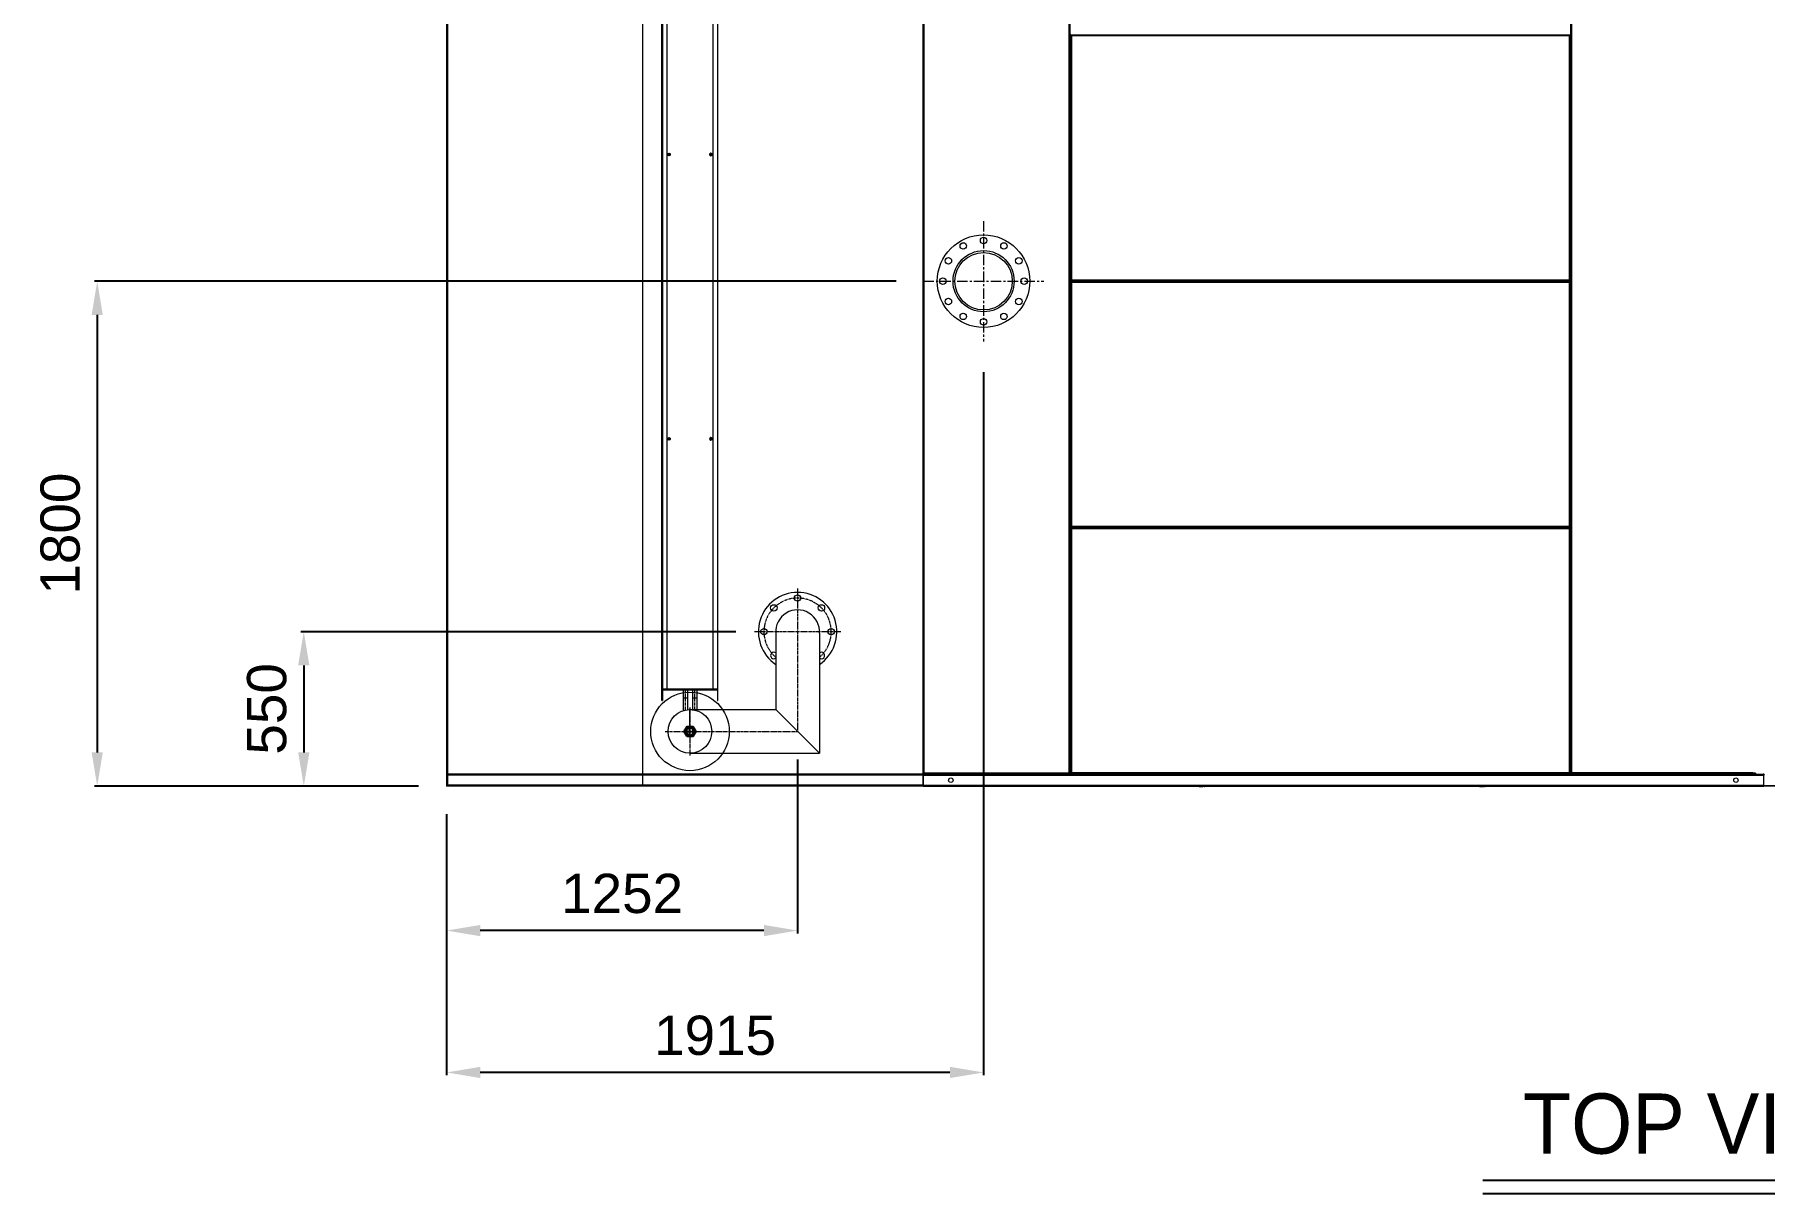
# Model space of a CAD drawing. Header units: millimetres. Extents: x -664082 to 30827, y -141530 to 21962.
# Drawn here: x 8344 to 14513, y 14406 to 18537 of the extents above; entities that cross this region are included whole.
import ezdxf
from ezdxf.enums import TextEntityAlignment as Align

# ---------------------------------------------------------------- set-up
doc = ezdxf.new("R2010")
doc.units = ezdxf.units.MM
doc.linetypes.add('CENTER', pattern=[2, 1.25, -0.25, 0.25, -0.25])
doc.linetypes.add('HIDDEN', pattern=[0.375, 0.25, -0.125])
for name, color, linetype in [('center', 1, 'CENTER'), ('냉각탑_box', 1, 'Continuous'), ('냉각탑_text', 3, 'Continuous')]:
    doc.layers.add(name, color=color, linetype=linetype)
doc.styles.get("Standard").update_dxf_attribs({"font": 'arial.ttf'})
doc.styles.add('돋움', font='Dotum.ttf')
doc.dimstyles.new('1.40', dxfattribs={"dimscale": 20, "dimtxt": 1.5, "dimasz": 1, "dimexe": 0.5, "dimexo": 0.5, "dimgap": 0.5, "dimtad": 1, "dimdec": 0, "dimzin": 0, "dimdsep": 46, "dimtxsty": 'Standard', "dimcen": 0, "dimclrd": 2, "dimclre": 2, "dimclrt": 3, "dimadec": 0, "dimazin": 0, "dimtfac": 1, "dimtdec": 0, "dimtmove": 0, "dimatfit": 0, "dimfxl": 1, "dimtolj": 1, "dimtzin": 0, "dimlwd": -1, "dimlwe": -1, "dimarcsym": 0})

# ---------------------------------------------------------------- blocks, each defined once
blk = doc.blocks.new('*D381')
at = {"color": 2, "transparency": 16777216}
for p, q in [((11415.9, 17658.3), (8556.9, 17658.3)), ((8566.9, 17538.3), (8566.9, 15978.3)), ((9712.8, 15858.3), (8556.9, 15858.3))]:
    blk.add_line(p, q, dxfattribs=at)
for points in [[(8546.9, 17538.3), (8586.9, 17538.3), (8566.9, 17658.3)], [(8546.9, 15978.3), (8586.9, 15978.3), (8566.9, 15858.3)]]:
    blk.add_solid(points, dxfattribs=at)
at = {"layer": 'Defpoints', "color": 0, "transparency": 16777216}
for p in [(11515.9, 17658.3), (8566.9, 15858.3), (9812.8, 15858.3)]:
    blk.add_point(p, dxfattribs=at)
at = {"color": 3, "lineweight": 5, "transparency": 16777216, "insert": (8435.4, 16758.3), "char_height": 140, "attachment_point": 5, "rotation": 90}
blk.add_mtext('\\A1;1800', dxfattribs=at)
blk = doc.blocks.new('*D382')
at = {"color": 2, "transparency": 16777216}
for p, q in [((11728, 17334.2), (11728, 14827.5)), ((9812.8, 15758.3), (9812.8, 14827.5)), ((11608, 14837.5), (9932.8, 14837.5))]:
    blk.add_line(p, q, dxfattribs=at)
for points in [[(9932.8, 14857.5), (9932.8, 14817.5), (9812.8, 14837.5)], [(11608, 14857.5), (11608, 14817.5), (11728, 14837.5)]]:
    blk.add_solid(points, dxfattribs=at)
at = {"layer": 'Defpoints', "color": 0, "transparency": 16777216}
for p in [(11728, 17434.2), (9812.8, 15858.3), (9812.8, 14837.5)]:
    blk.add_point(p, dxfattribs=at)
at = {"color": 3, "lineweight": 5, "transparency": 16777216, "insert": (10770.4, 14969), "char_height": 140, "attachment_point": 5}
blk.add_mtext('\\A1;1915', dxfattribs=at)
blk = doc.blocks.new('*D383')
at = {"color": 2, "transparency": 16777216}
for p, q in [((11064.8, 15953.3), (11064.8, 15333.3)), ((9812.8, 15758.3), (9812.8, 15333.3)), ((10944.8, 15343.3), (9932.8, 15343.3))]:
    blk.add_line(p, q, dxfattribs=at)
for points in [[(9932.8, 15363.3), (9932.8, 15323.3), (9812.8, 15343.3)], [(10944.8, 15363.3), (10944.8, 15323.3), (11064.8, 15343.3)]]:
    blk.add_solid(points, dxfattribs=at)
at = {"layer": 'Defpoints', "color": 0, "transparency": 16777216}
for p in [(11064.8, 16053.3), (9812.8, 15858.3), (9812.8, 15343.3)]:
    blk.add_point(p, dxfattribs=at)
at = {"color": 3, "lineweight": 5, "transparency": 16777216, "insert": (10438.8, 15474.8), "char_height": 140, "attachment_point": 5}
blk.add_mtext('\\A1;1252', dxfattribs=at)
blk = doc.blocks.new('*D384')
at = {"color": 2, "transparency": 16777216}
for p, q in [((10844.7, 16408.8), (9293.6, 16408.8)), ((9303.6, 16288.8), (9303.6, 15978.3)), ((9712.8, 15858.3), (9293.6, 15858.3))]:
    blk.add_line(p, q, dxfattribs=at)
for points in [[(9283.6, 16288.8), (9323.6, 16288.8), (9303.6, 16408.8)], [(9283.6, 15978.3), (9323.6, 15978.3), (9303.6, 15858.3)]]:
    blk.add_solid(points, dxfattribs=at)
at = {"layer": 'Defpoints', "color": 0, "transparency": 16777216}
for p in [(10944.7, 16408.8), (9303.6, 15858.3), (9812.8, 15858.3)]:
    blk.add_point(p, dxfattribs=at)
at = {"color": 3, "lineweight": 5, "transparency": 16777216, "insert": (9172.1, 16133.6), "char_height": 140, "attachment_point": 5, "rotation": 90}
blk.add_mtext('\\A1;550', dxfattribs=at)
blk = doc.blocks.new('A$C019E714B')
at = {"color": 1, "linetype": 'CENTER', "ltscale": 0.5}
for p, q in [((0, 20.8), (36, 20.8)), ((18, 0), (18, 41.6))]:
    blk.add_line(p, q, dxfattribs=at)
at = {"ltscale": 0.5}
blk.add_lwpolyline([(0, 10.4), (18, 0), (36, 10.4), (36, 31.2), (18, 41.6), (0, 31.2)], close=True, dxfattribs=at)
for radius in [18, 13]:
    blk.add_circle((18, 20.8), radius, dxfattribs=at)
blk = doc.blocks.new('43632')
at = {"color": 7, "lineweight": 13}
for centre, radius in [((149363.5, -87474.9), 165), ((149291, -87349.3), 11.5), ((149363.5, -87329.9), 11.5), ((149436, -87349.3), 11.5), ((149237.9, -87402.4), 11.5), ((149363.5, -87474.9), 109), ((149489.1, -87402.4), 11.5), ((149218.5, -87474.9), 11.5), ((149508.5, -87474.9), 11.5), ((149237.9, -87547.4), 11.5), ((149489.1, -87547.4), 11.5), ((149291, -87600.4), 11.5), ((149436, -87600.4), 11.5), ((149363.5, -87619.9), 11.5)]:
    blk.add_circle(centre, radius, dxfattribs=at)
blk = doc.blocks.new('4')
at = {"lineweight": 20}
for p, q in [((9812.8, 19458.3), (9812.8, 15858.3)), ((9815.8, 19458.3), (9815.8, 15858.3)), ((10512.8, 15858.3), (10512.8, 19458.3)), ((11512.8, 15858.3), (11512.8, 19458.3)), ((11142.5, 16403.1), (11142.5, 15975.6)), ((11142.5, 15975.6), (10987, 16131.1)), ((11512.8, 15858.3), (9812.8, 15858.3)), ((11512.8, 15900.3), (9815.8, 15900.3)), ((11512.8, 15897.3), (9815.8, 15897.3)), ((11512.8, 15861.3), (9815.8, 15861.3)), ((16911.6, 15858.3), (11512.8, 15858.3))]:
    blk.add_line(p, q, dxfattribs=at)
at = {"color": 7, "lineweight": 20}
for p, q in [((11515.9, 15905.7), (11515.9, 19410.9)), ((12033.1, 15905.7), (12033.1, 19410.9)), ((12036.5, 15904), (12036.5, 19412.6)), ((13822.5, 15904), (13822.5, 19412.6)), ((13825.9, 15905.7), (13825.9, 19410.9)), ((13817.1, 18535.8), (12041.9, 18535.8)), ((13817.1, 18532.4), (12041.9, 18532.4)), ((13817.1, 17662.2), (12041.9, 17662.2)), ((13817.1, 17658.8), (12041.9, 17658.8)), ((13817.1, 17657.3), (12041.9, 17657.3)), ((13817.1, 17653.9), (12041.9, 17653.9)), ((13817.1, 16783.7), (12041.9, 16783.7)), ((13817.1, 16780.3), (12041.9, 16780.3)), ((13817.1, 16778.8), (12041.9, 16778.8)), ((13817.1, 16775.4), (12041.9, 16775.4)), ((11512.8, 15896.9), (14509.4, 15896.9)), ((11512.8, 15861.7), (14509.4, 15861.7)), ((11512.8, 15858.3), (14509.4, 15858.3)), ((11514.5, 15900.3), (14507.7, 15900.3)), ((13817.1, 15905.2), (12041.9, 15905.2)), ((13817.1, 15901.8), (12041.9, 15901.8))]:
    blk.add_line(p, q, dxfattribs=at)
at = {"lineweight": 20, "ltscale": 7.5}
for p, q in [((10580.8, 16163.3), (10580.8, 19163.3)), ((10780.8, 16163.3), (10780.8, 19163.3)), ((10598.8, 19121.3), (10598.8, 16201.3)), ((10762.8, 19121.3), (10762.8, 16201.3)), ((10987, 16403.1), (10987, 16131.1)), ((10580.8, 16205.3), (10780.8, 16205.3)), ((10580.8, 16203.3), (10780.8, 16203.3)), ((10580.8, 16163.3), (10582.8, 16163.3)), ((10582.8, 16201.3), (10778.8, 16201.3)), ((10582.8, 16201.3), (10582.8, 16163.3)), ((10656.3, 16201.3), (10656.3, 16127.2)), ((10656.3, 16173.3), (10672.3, 16173.3)), ((10672.3, 16201.3), (10672.3, 16130.7)), ((10689.3, 16201.3), (10689.3, 16130.7)), ((10689.3, 16173.3), (10705.3, 16173.3)), ((10705.3, 16201.3), (10705.3, 16127.2)), ((10778.8, 16201.3), (10778.8, 16163.3)), ((10778.8, 16163.3), (10780.8, 16163.3)), ((10680.8, 16053.3), (10680.8, 16133.3)), ((10680.8, 16131.1), (10987, 16131.1)), ((10684.8, 16051.3), (10680.8, 16051.1)), ((10688, 16051.3), (10684.8, 16051.3)), ((10680.8, 15975.6), (11142.5, 15975.6))]:
    blk.add_line(p, q, dxfattribs=at)
at = {"color": 6, "linetype": 'HIDDEN', "lineweight": 20, "ltscale": 7.5}
for p, q in [((10582.8, 19121.3), (10582.8, 16201.3)), ((10778.8, 19121.3), (10778.8, 16201.3))]:
    blk.add_line(p, q, dxfattribs=at)
at = {"color": 7, "lineweight": 20, "ltscale": 0.003042}
for p, q in [((12038.5, 18532.9), (12038.5, 18540.2)), ((12038.5, 17654.4), (12038.5, 17661.7)), ((12038.5, 17654.4), (12038.5, 17661.7)), ((12038.5, 16775.9), (12038.5, 16783.2))]:
    blk.add_line(p, q, dxfattribs=at)
at = {"color": 7, "lineweight": 20, "ltscale": 0.000833333}
for p, q in [((12040.5, 18532.9), (12038.5, 18532.9)), ((12038.8, 18533.8), (12038.8, 18535.8)), ((13817.1, 18533.8), (13817.1, 18535.8)), ((13818.5, 18532.9), (13820.5, 18532.9)), ((13820.2, 18533.8), (13820.2, 18535.8)), ((12038.5, 17864.3), (12036.5, 17864.3)), ((12040.5, 17661.7), (12038.5, 17661.7)), ((12040.5, 17654.4), (12038.5, 17654.4)), ((12038.8, 17660.8), (12038.8, 17658.8)), ((12038.8, 17655.3), (12038.8, 17657.3)), ((13817.1, 17660.8), (13817.1, 17658.8)), ((13817.1, 17655.3), (13817.1, 17657.3)), ((13818.5, 17661.7), (13820.5, 17661.7)), ((13818.5, 17654.4), (13820.5, 17654.4)), ((13820.2, 17660.8), (13820.2, 17658.8)), ((13820.2, 17655.3), (13820.2, 17657.3)), ((12038.5, 17452.3), (12036.5, 17452.3)), ((12040.5, 16783.2), (12038.5, 16783.2)), ((12038.8, 16782.3), (12038.8, 16780.3)), ((13817.1, 16782.3), (13817.1, 16780.3)), ((13818.5, 16783.2), (13820.5, 16783.2)), ((13820.2, 16782.3), (13820.2, 16780.3)), ((12040.5, 16775.9), (12038.5, 16775.9)), ((12038.8, 16776.8), (12038.8, 16778.8)), ((13817.1, 16776.8), (13817.1, 16778.8)), ((13818.5, 16775.9), (13820.5, 16775.9)), ((13820.2, 16776.8), (13820.2, 16778.8)), ((12040.5, 15904.7), (12038.5, 15904.7)), ((12038.8, 15903.8), (12038.8, 15901.8)), ((13817.1, 15903.8), (13817.1, 15901.8)), ((13818.5, 15904.7), (13820.5, 15904.7)), ((13820.2, 15903.8), (13820.2, 15901.8))]:
    blk.add_line(p, q, dxfattribs=at)
at = {"color": 7, "lineweight": 20, "ltscale": 0.000208333}
for p, q in [((12038.5, 18532.9), (12038.5, 18532.4)), ((12040.5, 18532.9), (12040.5, 18532.4)), ((13818.5, 18532.4), (13818.5, 18532.9)), ((13820.5, 18532.4), (13820.5, 18532.9)), ((12038.5, 17662.2), (12038.5, 17661.7)), ((12038.5, 17654.4), (12038.5, 17653.9)), ((12040.5, 17662.2), (12040.5, 17661.7)), ((12040.5, 17654.4), (12040.5, 17653.9)), ((13818.5, 17661.7), (13818.5, 17662.2)), ((13818.5, 17653.9), (13818.5, 17654.4)), ((13820.5, 17661.7), (13820.5, 17662.2)), ((13820.5, 17653.9), (13820.5, 17654.4)), ((12038.5, 16783.7), (12038.5, 16783.2)), ((12040.5, 16783.7), (12040.5, 16783.2)), ((13818.5, 16783.2), (13818.5, 16783.7)), ((13820.5, 16783.2), (13820.5, 16783.7)), ((12038.5, 16775.9), (12038.5, 16775.4)), ((12040.5, 16775.9), (12040.5, 16775.4)), ((13818.5, 16775.4), (13818.5, 16775.9)), ((13820.5, 16775.4), (13820.5, 16775.9)), ((12038.5, 15905.2), (12038.5, 15904.7)), ((12040.5, 15905.2), (12040.5, 15904.7)), ((13818.5, 15904.7), (13818.5, 15905.2)), ((13820.5, 15904.7), (13820.5, 15905.2))]:
    blk.add_line(p, q, dxfattribs=at)
at = {"color": 7, "lineweight": 20, "ltscale": 0.362583}
for p, q in [((12038.5, 18532.4), (12038.5, 17662.2)), ((12041.9, 18532.4), (12041.9, 17662.2)), ((13817.1, 17662.2), (13817.1, 18532.4)), ((13820.5, 17662.2), (13820.5, 18532.4)), ((12038.5, 17653.9), (12038.5, 16783.7)), ((12041.9, 17653.9), (12041.9, 16783.7)), ((13817.1, 16783.7), (13817.1, 17653.9)), ((13820.5, 16783.7), (13820.5, 17653.9)), ((12038.5, 16775.4), (12038.5, 15905.2)), ((12041.9, 16775.4), (12041.9, 15905.2)), ((13817.1, 15905.2), (13817.1, 16775.4)), ((13820.5, 15905.2), (13820.5, 16775.4))]:
    blk.add_line(p, q, dxfattribs=at)
at = {"color": 7, "lineweight": 20, "ltscale": 0.001417}
for p, q in [((12038.5, 18532.4), (12041.9, 18532.4)), ((12041.9, 18532.4), (12041.9, 18535.8)), ((13817.1, 18532.4), (13817.1, 18535.8)), ((13820.5, 18532.4), (13817.1, 18532.4)), ((12038.5, 17662.2), (12041.9, 17662.2)), ((12038.5, 17653.9), (12041.9, 17653.9)), ((12041.9, 17662.2), (12041.9, 17658.8)), ((12041.9, 17653.9), (12041.9, 17657.3)), ((13820.5, 17662.2), (13817.1, 17662.2)), ((13817.1, 17662.2), (13817.1, 17658.8)), ((13817.1, 17653.9), (13817.1, 17657.3)), ((13820.5, 17653.9), (13817.1, 17653.9)), ((12038.5, 16783.7), (12041.9, 16783.7)), ((12041.9, 16783.7), (12041.9, 16780.3)), ((13820.5, 16783.7), (13817.1, 16783.7)), ((13817.1, 16783.7), (13817.1, 16780.3)), ((12038.5, 16775.4), (12041.9, 16775.4)), ((12041.9, 16775.4), (12041.9, 16778.8)), ((13817.1, 16775.4), (13817.1, 16778.8)), ((13820.5, 16775.4), (13817.1, 16775.4)), ((11512.8, 15861.7), (11512.8, 15858.3)), ((12038.5, 15905.2), (12041.9, 15905.2)), ((12041.9, 15905.2), (12041.9, 15901.8)), ((13820.5, 15905.2), (13817.1, 15905.2)), ((13817.1, 15905.2), (13817.1, 15901.8)), ((14471.8, 15861.7), (14471.8, 15858.3)), ((14509.4, 15861.7), (14509.4, 15858.3))]:
    blk.add_line(p, q, dxfattribs=at)
at = {"color": 7, "lineweight": 20, "ltscale": 0.001292}
for p, q in [((12038.8, 18535.8), (12041.9, 18535.8)), ((12038.8, 18533.8), (12041.9, 18533.8)), ((13820.2, 18535.8), (13817.1, 18535.8)), ((13820.2, 18533.8), (13817.1, 18533.8)), ((12038.8, 17660.8), (12041.9, 17660.8)), ((12038.8, 17658.8), (12041.9, 17658.8)), ((12038.8, 17657.3), (12041.9, 17657.3)), ((12038.8, 17655.3), (12041.9, 17655.3)), ((13820.2, 17660.8), (13817.1, 17660.8)), ((13820.2, 17658.8), (13817.1, 17658.8)), ((13820.2, 17657.3), (13817.1, 17657.3)), ((13820.2, 17655.3), (13817.1, 17655.3)), ((12038.8, 16782.3), (12041.9, 16782.3)), ((12038.8, 16780.3), (12041.9, 16780.3)), ((13820.2, 16782.3), (13817.1, 16782.3)), ((13820.2, 16780.3), (13817.1, 16780.3)), ((12038.8, 16778.8), (12041.9, 16778.8)), ((12038.8, 16776.8), (12041.9, 16776.8)), ((13820.2, 16778.8), (13817.1, 16778.8)), ((13820.2, 16776.8), (13817.1, 16776.8)), ((12038.8, 15903.8), (12041.9, 15903.8)), ((12038.8, 15901.8), (12041.9, 15901.8)), ((13820.2, 15903.8), (13817.1, 15903.8)), ((13820.2, 15901.8), (13817.1, 15901.8))]:
    blk.add_line(p, q, dxfattribs=at)
at = {"color": 7, "lineweight": 20, "ltscale": 0.000583333}
for p, q in [((12041.9, 18532.9), (12040.5, 18532.9)), ((13817.1, 18532.9), (13818.5, 18532.9)), ((12041.9, 17661.7), (12040.5, 17661.7)), ((12041.9, 17654.4), (12040.5, 17654.4)), ((13817.1, 17661.7), (13818.5, 17661.7)), ((13817.1, 17654.4), (13818.5, 17654.4)), ((12041.9, 16783.2), (12040.5, 16783.2)), ((13817.1, 16783.2), (13818.5, 16783.2)), ((12041.9, 16775.9), (12040.5, 16775.9)), ((13817.1, 16775.9), (13818.5, 16775.9)), ((12041.9, 15904.7), (12040.5, 15904.7)), ((12040.5, 15904.3), (12041.9, 15904.3)), ((13817.1, 15904.7), (13818.5, 15904.7)), ((14474.9, 15904), (14473.5, 15904))]:
    blk.add_line(p, q, dxfattribs=at)
at = {"color": 7, "lineweight": 20, "ltscale": 0.000625}
for p, q in [((12041.9, 18535.8), (12041.9, 18537.3)), ((12138.6, 18535.8), (12138.6, 18537.3)), ((12142, 18535.8), (12142, 18537.3)), ((12146.6, 18537.3), (12146.6, 18535.8)), ((12201, 18537.3), (12201, 18535.8)), ((12206.2, 18537.3), (12206.2, 18535.8)), ((12221, 18535.8), (12221, 18537.3)), ((12223.4, 18535.8), (12223.4, 18537.3)), ((12226, 18537.3), (12226, 18535.8)), ((12226, 18537.3), (12226, 18535.8)), ((12226.1, 18537.3), (12226.1, 18535.8)), ((12231.3, 18537.3), (12231.3, 18535.8)), ((12233.2, 18537.3), (12233.2, 18535.8)), ((12268, 18537.3), (12268, 18535.8)), ((12553.2, 18535.8), (12553.2, 18537.3)), ((12556.6, 18535.8), (12556.6, 18537.3)), ((12557.8, 18537.3), (12557.8, 18535.8)), ((12561.2, 18537.3), (12561.2, 18535.8)), ((12564.8, 18537.3), (12564.8, 18535.8)), ((12604.6, 18537.3), (12604.6, 18535.8)), ((12609.8, 18537.3), (12609.8, 18535.8)), ((12672.5, 18535.8), (12672.5, 18537.3)), ((12687.3, 18535.8), (12687.3, 18537.3)), ((12692.5, 18537.3), (12692.5, 18535.8)), ((12697.7, 18537.3), (12697.7, 18535.8)), ((12712.5, 18535.8), (12712.5, 18537.3)), ((12751.4, 18537.3), (12751.4, 18535.8)), ((12909.6, 18537.3), (12909.6, 18535.8)), ((12914.8, 18537.3), (12914.8, 18535.8)), ((13056.4, 18537.3), (13056.4, 18535.8)), ((13189.4, 18537.3), (13189.4, 18535.8)), ((13192.8, 18537.3), (13192.8, 18535.8)), ((13194.8, 18537.3), (13194.8, 18535.8)), ((13198.2, 18537.3), (13198.2, 18535.8)), ((13201.9, 18537.3), (13201.9, 18535.8)), ((13519.6, 18537.3), (13519.6, 18535.8)), ((13524.8, 18537.3), (13524.8, 18535.8)), ((13590.4, 18537.3), (13590.4, 18535.8)), ((13595.6, 18537.3), (13595.6, 18535.8)), ((13595.7, 18537.3), (13595.7, 18535.8)), ((13598.3, 18535.8), (13598.3, 18537.3)), ((13600.3, 18537.3), (13600.3, 18535.8)), ((13685.9, 18535.8), (13685.9, 18537.3)), ((13700.7, 18535.8), (13700.7, 18537.3)), ((13705.9, 18535.8), (13705.9, 18537.3)), ((13716, 18535.8), (13716, 18537.3)), ((13750.6, 18535.8), (13750.6, 18537.3)), ((13754, 18535.8), (13754, 18537.3)), ((13756, 18537.3), (13756, 18535.8)), ((13756, 18537.3), (13756, 18535.8)), ((13756.1, 18537.3), (13756.1, 18535.8)), ((13761.3, 18537.3), (13761.3, 18535.8)), ((13763.2, 18537.3), (13763.2, 18535.8)), ((12041.9, 17657.3), (12041.9, 17658.8)), ((12138.6, 17657.3), (12138.6, 17658.8)), ((12142, 17657.3), (12142, 17658.8)), ((12041.9, 16778.8), (12041.9, 16780.3)), ((12138.6, 16778.8), (12138.6, 16780.3)), ((12142, 16778.8), (12142, 16780.3))]:
    blk.add_line(p, q, dxfattribs=at)
at = {"color": 7, "lineweight": 20, "ltscale": 0.000128159}
for p, q in [((12041.9, 18535.5), (12041.9, 18535.8)), ((12041.9, 17659.1), (12041.9, 17658.8)), ((12041.9, 17657), (12041.9, 17657.3)), ((12041.9, 16780.6), (12041.9, 16780.3)), ((12041.9, 16778.5), (12041.9, 16778.8)), ((12041.9, 15902.1), (12041.9, 15901.8))]:
    blk.add_line(p, q, dxfattribs=at)
at = {"color": 7, "lineweight": 20, "ltscale": 0.000624608}
blk.add_line((12233.4, 18537.3), (12233.4, 18535.8), dxfattribs=at)
at = {"color": 7, "lineweight": 20, "ltscale": 0.000624057}
for p, q in [((12756.6, 18537.3), (12756.6, 18535.8)), ((13061.6, 18537.3), (13061.6, 18535.8))]:
    blk.add_line(p, q, dxfattribs=at)
at = {"color": 7, "lineweight": 20, "ltscale": 0.000208344}
for p, q in [((13817.1, 18532.9), (13817.1, 18532.4)), ((13817.1, 17654.4), (13817.1, 17653.9)), ((13817.1, 16775.9), (13817.1, 16775.4))]:
    blk.add_line(p, q, dxfattribs=at)
at = {"color": 7, "lineweight": 20, "ltscale": 0.000124937}
for p, q in [((13820.5, 18533.8), (13820.2, 18533.8)), ((13820.5, 17660.8), (13820.2, 17660.8)), ((13820.5, 17657.3), (13820.2, 17657.3)), ((13820.5, 16778.8), (13820.2, 16778.8))]:
    blk.add_line(p, q, dxfattribs=at)
at = {"color": 7, "lineweight": 20, "ltscale": 0.000375}
for p, q in [((13820.5, 18532.9), (13820.5, 18533.8)), ((13820.5, 17661.7), (13820.5, 17660.8)), ((13820.5, 17656.4), (13820.5, 17657.3)), ((13820.5, 16785.2), (13820.5, 16784.3)), ((13820.5, 16777.9), (13820.5, 16778.8)), ((11515.4, 15902.3), (11514.5, 15902.3)), ((12033.6, 15902.3), (12034.5, 15902.3)), ((13820.5, 15906.7), (13820.5, 15905.8)), ((13825.4, 15902.3), (13824.5, 15902.3)), ((14470.6, 15902.3), (14471.5, 15902.3))]:
    blk.add_line(p, q, dxfattribs=at)
at = {"color": 7, "lineweight": 20, "ltscale": 0.000547189}
for p, q in [((12037.8, 18341), (12036.5, 18341)), ((12037.8, 18335.6), (12036.5, 18335.6)), ((12037.8, 17870), (12036.5, 17870)), ((12037.8, 17446.6), (12036.5, 17446.6)), ((12037.8, 16981), (12036.5, 16981)), ((12037.8, 16975.6), (12036.5, 16975.6)), ((12037.8, 16421), (12036.5, 16421)), ((12037.8, 16415.6), (12036.5, 16415.6))]:
    blk.add_line(p, q, dxfattribs=at)
at = {"color": 7, "lineweight": 20, "ltscale": 0.000414935}
for p, q in [((12037.5, 18340.3), (12036.8, 18341)), ((12037.5, 18336.3), (12036.8, 18335.6)), ((12037.5, 17869.3), (12036.8, 17870)), ((12037.5, 17447.3), (12036.8, 17446.6)), ((12037.5, 16980.3), (12036.8, 16981)), ((12037.5, 16976.3), (12036.8, 16975.6)), ((12037.5, 16420.3), (12036.8, 16421)), ((12037.5, 16416.3), (12036.8, 16415.6)), ((12037.5, 15903.3), (12036.8, 15904)), ((14510.2, 15899.3), (14509.4, 15898.6))]:
    blk.add_line(p, q, dxfattribs=at)
at = {"color": 1, "linetype": 'CENTER', "lineweight": 20, "ltscale": 7.5}
for p, q in [((10611.1, 18109.7), (10600.5, 18109.7)), ((10605.8, 18115), (10605.8, 18104.4)), ((10750.5, 18109.7), (10761.1, 18109.7)), ((10755.8, 18115), (10755.8, 18104.4)), ((10611.1, 17096), (10600.5, 17096)), ((10605.8, 17101.3), (10605.8, 17090.7)), ((10750.5, 17096), (10761.1, 17096)), ((10755.8, 17101.3), (10755.8, 17090.7)), ((11064.7, 16563), (11064.7, 16053.3)), ((11219, 16408.8), (10910.5, 16408.8)), ((10664.3, 16201.3), (10664.3, 16129.4)), ((10697.3, 16201.3), (10697.3, 16129.4)), ((10680.8, 16139.1), (10680.8, 15967.6)), ((10592.9, 16053.3), (11064.8, 16053.3))]:
    blk.add_line(p, q, dxfattribs=at)
at = {"color": 7, "lineweight": 20, "ltscale": 0.000354584}
for p, q in [((12145.2, 17658), (12145.2, 17658.8)), ((13818.8, 17658), (13818.8, 17658.8)), ((12145.2, 16779.5), (12145.2, 16780.3)), ((13818.8, 16779.5), (13818.8, 16780.3))]:
    blk.add_line(p, q, dxfattribs=at)
at = {"color": 7, "lineweight": 20, "ltscale": 0.000270413}
for p, q in [((12145.2, 17657.3), (12145.2, 17658)), ((12145.2, 16778.8), (12145.2, 16779.5))]:
    blk.add_line(p, q, dxfattribs=at)
at = {"color": 7, "lineweight": 20, "ltscale": 0.000208322}
for p, q in [((13817.1, 17662.2), (13817.1, 17661.7)), ((13817.1, 16783.7), (13817.1, 16783.2)), ((13817.1, 15905.2), (13817.1, 15904.7))]:
    blk.add_line(p, q, dxfattribs=at)
at = {"color": 7, "lineweight": 20, "ltscale": 0.000374989}
for p, q in [((13817.1, 17654.4), (13817.1, 17655.3)), ((13817.1, 16775.9), (13817.1, 16776.8))]:
    blk.add_line(p, q, dxfattribs=at)
at = {"color": 7, "lineweight": 20, "ltscale": 0.000270414}
for p, q in [((13818.8, 17657.3), (13818.8, 17658)), ((13818.8, 16778.8), (13818.8, 16779.5))]:
    blk.add_line(p, q, dxfattribs=at)
at = {"color": 7, "lineweight": 20, "ltscale": 0.000833336}
for p, q in [((13820.5, 17654.4), (13820.5, 17656.4)), ((13820.5, 16775.9), (13820.5, 16777.9))]:
    blk.add_line(p, q, dxfattribs=at)
at = {"color": 7, "lineweight": 20, "ltscale": 0.000375003}
for p, q in [((13818.8, 16783.2), (13818.8, 16782.3)), ((13818.8, 15904.7), (13818.8, 15903.8))]:
    blk.add_line(p, q, dxfattribs=at)
at = {"color": 7, "lineweight": 20, "ltscale": 0.000833328}
blk.add_line((13820.5, 15932.3), (13822.5, 15932.3), dxfattribs=at)
at = {"color": 7, "lineweight": 20, "ltscale": 0.23175}
blk.add_line((11512.8, 15905.7), (12033.1, 15905.7), dxfattribs=at)
at = {"color": 7, "lineweight": 20, "ltscale": 0.000562932}
for p, q in [((11513.8, 15904), (11512.8, 15904)), ((12036.5, 15904), (12035.1, 15904)), ((13823.8, 15904), (13822.5, 15904)), ((14472.1, 15904), (14473.5, 15904))]:
    blk.add_line(p, q, dxfattribs=at)
at = {"color": 7, "lineweight": 20, "ltscale": 0.001131}
for p, q in [((11512.8, 15896.9), (11512.8, 15899.7)), ((14509.4, 15899.7), (14509.4, 15896.9))]:
    blk.add_line(p, q, dxfattribs=at)
at = {"color": 7, "lineweight": 20, "ltscale": 0.014667}
for p, q in [((11512.8, 15896.9), (11512.8, 15861.7)), ((14509.4, 15896.9), (14509.4, 15861.7))]:
    blk.add_line(p, q, dxfattribs=at)
at = {"color": 7, "lineweight": 20, "ltscale": 0.001083}
blk.add_line((16912.7, 15859.5), (11512.8, 15859.5), dxfattribs=at)
at = {"color": 7, "lineweight": 20, "ltscale": 0.000502197}
for p, q in [((11515, 15904), (11513.8, 15904)), ((13825, 15904), (13823.8, 15904)), ((14470.9, 15904), (14472.1, 15904))]:
    blk.add_line(p, q, dxfattribs=at)
at = {"color": 7, "lineweight": 20, "ltscale": 0.000293404}
for p, q in [((11514.5, 15904), (11514.5, 15903.3)), ((12034.5, 15904), (12034.5, 15903.3)), ((13824.5, 15904), (13824.5, 15903.3)), ((14471.5, 15904), (14471.5, 15903.3))]:
    blk.add_line(p, q, dxfattribs=at)
at = {"color": 7, "lineweight": 20, "ltscale": 0.000414929}
for p, q in [((11514.5, 15902.3), (11514.5, 15903.3)), ((12034.5, 15902.3), (12034.5, 15903.3)), ((13824.5, 15903.3), (13824.5, 15902.3)), ((14471.5, 15903.3), (14471.5, 15902.3))]:
    blk.add_line(p, q, dxfattribs=at)
at = {"color": 7, "lineweight": 20, "ltscale": 0.232167}
blk.add_line((11514.5, 15902.3), (12033.6, 15902.3), dxfattribs=at)
at = {"color": 7, "lineweight": 20, "ltscale": 1.08536e-05}
blk.add_line((11514.5, 15900.3), (11514.5, 15900.3), dxfattribs=at)
at = {"color": 7, "lineweight": 20, "ltscale": 8.21853e-06}
blk.add_line((11515.4, 15900.3), (11515.4, 15900.3), dxfattribs=at)
at = {"color": 7, "lineweight": 20, "ltscale": 1.28301e-05}
blk.add_line((11515.4, 15900.3), (11515.4, 15900.3), dxfattribs=at)
at = {"color": 7, "lineweight": 20, "ltscale": 1.62238e-05}
blk.add_line((11516, 15900.3), (11516, 15900.3), dxfattribs=at)
at = {"color": 7, "lineweight": 20, "ltscale": 2.41018e-05}
blk.add_line((11516, 15900.3), (11516, 15900.3), dxfattribs=at)
at = {"color": 7, "lineweight": 20, "ltscale": 3.6506e-06}
blk.add_line((11516, 15900.3), (11516, 15900.3), dxfattribs=at)
at = {"color": 7, "lineweight": 20, "ltscale": 0.000833321}
for p, q in [((12005.3, 15900.3), (12005.3, 15902.3)), ((14005.3, 15900.3), (14005.3, 15902.3))]:
    blk.add_line(p, q, dxfattribs=at)
at = {"color": 7, "lineweight": 20, "ltscale": 0.000250012}
blk.add_line((12034.5, 15902.3), (12035.1, 15902.3), dxfattribs=at)
at = {"color": 7, "lineweight": 20, "ltscale": 0.000708333}
for p, q in [((12035.1, 15902.3), (12035.1, 15904)), ((14511.1, 15860.3), (14509.4, 15860.3))]:
    blk.add_line(p, q, dxfattribs=at)
at = {"color": 7, "lineweight": 20, "ltscale": 0.001512}
blk.add_line((12038.8, 15902.3), (12035.1, 15902.3), dxfattribs=at)
at = {"color": 7, "lineweight": 20, "ltscale": 0.000547135}
blk.add_line((12037.8, 15904), (12036.5, 15904), dxfattribs=at)
at = {"color": 7, "lineweight": 20, "ltscale": 0.000251269}
blk.add_line((12038.8, 15904.3), (12038.2, 15904.3), dxfattribs=at)
at = {"color": 7, "lineweight": 20, "ltscale": 0.000208346}
blk.add_line((12040.5, 15903.8), (12040.5, 15904.3), dxfattribs=at)
at = {"color": 7, "lineweight": 20, "ltscale": 0.000499589}
for p, q in [((12191, 15900.6), (12191, 15901.8)), ((12231, 15900.6), (12231, 15901.8)), ((12657.5, 15900.6), (12657.5, 15901.8)), ((12727.5, 15900.6), (12727.5, 15901.8)), ((13665.9, 15900.6), (13665.9, 15901.8)), ((13705.9, 15900.6), (13705.9, 15901.8))]:
    blk.add_line(p, q, dxfattribs=at)
at = {"color": 7, "lineweight": 20, "ltscale": 0.016667}
for p, q in [((12231, 15900.6), (12191, 15900.6)), ((13705.9, 15900.6), (13665.9, 15900.6))]:
    blk.add_line(p, q, dxfattribs=at)
at = {"color": 7, "lineweight": 20, "ltscale": 0.000666667}
for p, q in [((12496.6, 15856.7), (12496.6, 15858.3)), ((12528.1, 15856.7), (12528.1, 15858.3)), ((13497.1, 15856.7), (13497.1, 15858.3)), ((13528.6, 15856.7), (13528.6, 15858.3)), ((14481.1, 15903.9), (14481.1, 15902.3))]:
    blk.add_line(p, q, dxfattribs=at)
at = {"color": 7, "lineweight": 20, "ltscale": 0.005083}
for p, q in [((12496.6, 15856.7), (12508.8, 15856.7)), ((12528.1, 15856.7), (12515.9, 15856.7)), ((13497.1, 15856.7), (13509.3, 15856.7)), ((13528.6, 15856.7), (13516.4, 15856.7))]:
    blk.add_line(p, q, dxfattribs=at)
at = {"color": 7, "lineweight": 20, "ltscale": 8.94681e-06}
blk.add_line((12508.9, 15900.3), (12508.8, 15900.3), dxfattribs=at)
at = {"color": 7, "lineweight": 20, "ltscale": 1.51616e-05}
blk.add_line((12508.9, 15900.3), (12508.8, 15900.3), dxfattribs=at)
at = {"color": 7, "lineweight": 20, "ltscale": 2.69547e-06}
blk.add_line((12508.9, 15900.3), (12508.8, 15900.3), dxfattribs=at)
at = {"color": 7, "lineweight": 20, "ltscale": 2.70045e-06}
blk.add_line((12515.9, 15900.3), (12515.9, 15900.3), dxfattribs=at)
at = {"color": 7, "lineweight": 20, "ltscale": 8.40029e-06}
blk.add_line((12515.9, 15900.3), (12515.9, 15900.3), dxfattribs=at)
at = {"color": 7, "lineweight": 20, "ltscale": 1.51768e-05}
blk.add_line((12515.9, 15900.3), (12515.9, 15900.3), dxfattribs=at)
at = {"color": 7, "lineweight": 20, "ltscale": 0.029167}
blk.add_line((12727.5, 15900.6), (12657.5, 15900.6), dxfattribs=at)
at = {"color": 7, "lineweight": 20, "ltscale": 3.50751e-06}
blk.add_line((13509.4, 15900.3), (13509.3, 15900.3), dxfattribs=at)
at = {"color": 7, "lineweight": 20, "ltscale": 1.0193e-05}
blk.add_line((13509.4, 15900.3), (13509.3, 15900.3), dxfattribs=at)
at = {"color": 7, "lineweight": 20, "ltscale": 1.41996e-05}
blk.add_line((13509.4, 15900.3), (13509.3, 15900.3), dxfattribs=at)
at = {"color": 7, "lineweight": 20, "ltscale": 8.67599e-06}
blk.add_line((13516.4, 15900.3), (13516.4, 15900.3), dxfattribs=at)
at = {"color": 7, "lineweight": 20, "ltscale": 1.72064e-05}
blk.add_line((13516.4, 15900.3), (13516.4, 15900.3), dxfattribs=at)
at = {"color": 7, "lineweight": 20, "ltscale": 3.38591e-06}
blk.add_line((13516.4, 15900.3), (13516.4, 15900.3), dxfattribs=at)
at = {"color": 7, "lineweight": 20, "ltscale": 0.001792}
blk.add_line((13824.5, 15902.3), (13820.2, 15902.3), dxfattribs=at)
at = {"color": 7, "lineweight": 20, "ltscale": 0.00083334}
blk.add_line((13822.5, 15905.7), (13820.5, 15905.7), dxfattribs=at)
at = {"color": 7, "lineweight": 20, "ltscale": 0.268833}
blk.add_line((14470.6, 15902.3), (13825.4, 15902.3), dxfattribs=at)
at = {"color": 7, "lineweight": 20, "ltscale": 0.268417}
blk.add_line((14470.1, 15905.7), (13825.9, 15905.7), dxfattribs=at)
at = {"color": 7, "lineweight": 20, "ltscale": 0.004015}
for p, q in [((14481.1, 15903.9), (14471.5, 15903.9)), ((14481.1, 15902.3), (14471.5, 15902.3))]:
    blk.add_line(p, q, dxfattribs=at)
at = {"color": 7, "lineweight": 20, "ltscale": 0.000875002}
blk.add_line((14507.7, 15900.3), (14509.8, 15900.3), dxfattribs=at)
at = {"color": 7, "lineweight": 20, "ltscale": 7.43254e-06}
blk.add_line((14507.8, 15900.3), (14507.7, 15900.3), dxfattribs=at)
at = {"color": 7, "lineweight": 20, "ltscale": 7.59711e-06}
blk.add_line((14509.3, 15900.3), (14509.2, 15900.3), dxfattribs=at)
at = {"color": 7, "lineweight": 20, "ltscale": 2.4526e-05}
blk.add_line((14509.3, 15900.3), (14509.2, 15900.3), dxfattribs=at)
at = {"color": 7, "lineweight": 20, "ltscale": 0.000708334}
blk.add_line((14511.1, 15896.9), (14509.4, 15896.9), dxfattribs=at)
at = {"color": 7, "lineweight": 20, "ltscale": 0.000166674}
blk.add_line((14509.4, 15858.3), (14509.8, 15858.3), dxfattribs=at)
at = {"color": 7, "lineweight": 20, "ltscale": 0.000271024}
blk.add_line((14509.7, 15859), (14509.7, 15858.3), dxfattribs=at)
at = {"color": 7, "lineweight": 20, "ltscale": 8.25854e-06}
blk.add_line((14509.9, 15900.3), (14509.8, 15900.3), dxfattribs=at)
at = {"color": 7, "lineweight": 20, "ltscale": 0.000364732}
blk.add_line((14511.6, 15899.7), (14511, 15899), dxfattribs=at)
at = {"color": 7, "lineweight": 20, "ltscale": 0.000733899}
blk.add_line((14511, 15897.8), (14511, 15899.5), dxfattribs=at)
at = {"color": 7, "lineweight": 20, "ltscale": 0.000333326}
blk.add_line((14511, 15859.5), (14511, 15860.3), dxfattribs=at)
at = {"color": 7, "lineweight": 20, "ltscale": 0.01525}
blk.add_line((14511.1, 15860.3), (14511.1, 15896.9), dxfattribs=at)
at = {"lineweight": 20, "ltscale": 7.5}
for points in [[(10601.9, 18111.9), (10605.8, 18114.2), (10609.7, 18111.9), (10609.7, 18107.4), (10605.8, 18105.2), (10601.9, 18107.4)], [(10759.7, 18111.9), (10755.8, 18114.2), (10751.9, 18111.9), (10751.9, 18107.4), (10755.8, 18105.2), (10759.7, 18107.4)], [(10601.9, 17098.3), (10605.8, 17100.5), (10609.7, 17098.3), (10609.7, 17093.8), (10605.8, 17091.5), (10601.9, 17093.8)], [(10759.7, 17098.3), (10755.8, 17100.5), (10751.9, 17098.3), (10751.9, 17093.8), (10755.8, 17091.5), (10759.7, 17093.8)]]:
    blk.add_lwpolyline(points, close=True, dxfattribs=at)
for centre, radius in [((10605.8, 18109.7), 4.61), ((10755.8, 18109.7), 4.61), ((10605.8, 17096), 4.61), ((10755.8, 17096), 4.61), ((10680.8, 16053.3), 140), ((10680.8, 16053.3), 77.8)]:
    blk.add_circle(centre, radius, dxfattribs=at)
at = {"color": 0, "lineweight": 20}
blk.add_circle((11727.8, 17658.3), 102.5, dxfattribs=at)
at = {"color": 0, "lineweight": 20, "ltscale": 7.5}
for centre in [(11064.7, 16528.8), (10979.9, 16493.6), (11149.6, 16493.6), (10944.7, 16408.8), (11184.7, 16408.8)]:
    blk.add_circle(centre, 11.5, dxfattribs=at)
at = {"color": 7, "lineweight": 20}
for centre in [(11611.1, 15879.3), (14411.1, 15879.3)]:
    blk.add_circle(centre, 8, dxfattribs=at)
for centre, radius, start, end in [((13840.2, 18515.3), 28.8, 139.91948, 142.22318), ((12035.1, 18342.7), 3.4, 294.3152, 359.75956), ((12035.1, 18333.9), 3.4, 0.24045, 65.6848), ((12035.1, 17871.7), 3.4, 294.3152, 359.75954), ((12035.1, 17862.9), 3.4, 24.31565, 65.68481), ((12135.6, 17648.8), 13.3, 40.10556, 43.8741), ((13840.2, 17679.4), 28.8, 217.77682, 220.08052), ((13828.3, 17648.8), 13.3, 136.1259, 139.89444), ((12035.1, 17453.7), 3.4, 294.31519, 335.68417), ((12035.1, 17444.9), 3.4, 0.24046, 65.6848), ((12035.1, 16982.7), 3.4, 294.3152, 359.75955), ((12035.1, 16973.9), 3.4, 0.24044, 65.6848), ((12135.6, 16770.3), 13.3, 40.10556, 43.8741), ((13828.3, 16770.3), 13.3, 136.1259, 139.89444), ((12035.1, 16422.7), 3.4, 294.3152, 359.75956), ((12035.1, 16413.9), 3.4, 0.24046, 65.6848), ((11980.5, 15905.5), 5.2, 217.98028, 269.58141), ((12035.1, 15905.7), 3.4, 270, 359.75954), ((12041.9, 15905.7), 3.4, 197.10543, 213.97542), ((12041.9, 15905.7), 1.4, 225.58594, 270), ((12508.8, 15859.5), 2.8, 270, 334.62269), ((12515.9, 15859.5), 2.8, 205.37731, 270), ((13509.3, 15859.5), 2.8, 270, 334.62269), ((13516.4, 15859.5), 2.8, 205.37731, 270), ((13980.5, 15905.5), 5.2, 217.98028, 270), ((14507.7, 15896.9), 3.4, 0, 90), ((14507.7, 15861.7), 3.4, 299.99998, 335.68401), ((14509.2, 15861.7), 3.4, 278.45652, 294.14787), ((14509.8, 15897.5), 2.8, 0, 90), ((14509.8, 15859.5), 1.2, 270, 0), ((14509.8, 15859.5), 2.8, 334.61854, 0), ((14509.2, 15896.9), 3.4, 0, 0.99996)]:
    blk.add_arc(centre, radius, start, end, dxfattribs=at)
at = {"color": 0, "lineweight": 20, "ltscale": 7.5}
for centre, radius, start, end in [((11064.7, 16408.8), 140, 303.755, 236.245), ((11064.7, 16408.8), 78, 355.7947, 184.2053), ((10979.9, 16323.9), 11.5, 52.10926, 307.89074), ((11149.6, 16323.9), 11.5, 232.10926, 127.89074)]:
    blk.add_arc(centre, radius, start, end, dxfattribs=at)
at = {"color": 1, "linetype": 'CENTER', "lineweight": 20, "ltscale": 7.5}
blk.add_arc((11064.7, 16408.8), 120, 310.40979, 229.59021, dxfattribs=at)
at = {"color": 7, "lineweight": 20}
blk.add_ellipse((14475.3, 15905.7), major_axis=(0, 3.4), ratio=0.766044, start_param=2.094462, end_param=2.128772, dxfattribs=at)
for points in [[(13819.5, 18533.8), (13819.2, 18533.7), (13818.9, 18533.5), (13818.6, 18533.3), (13818.3, 18533.1), (13818, 18532.9)], [(12037.8, 18341), (12038, 18341.4), (12038.2, 18341.7), (12038.4, 18342.1), (12038.5, 18342.4), (12038.5, 18342.7)], [(12037.8, 18335.6), (12038, 18335.3), (12038.2, 18335), (12038.4, 18334.6), (12038.5, 18334.3), (12038.5, 18333.9)], [(12037.8, 17870), (12038, 17870.4), (12038.2, 17870.7), (12038.4, 17871.1), (12038.5, 17871.4), (12038.5, 17871.7)], [(13819.5, 17660.8), (13819.2, 17661), (13818.9, 17661.2), (13818.6, 17661.4), (13818.3, 17661.6), (13818, 17661.7)], [(12037.8, 17446.6), (12038, 17446.3), (12038.2, 17446), (12038.4, 17445.6), (12038.5, 17445.3), (12038.5, 17444.9)], [(12037.8, 16981), (12038, 16981.4), (12038.2, 16981.7), (12038.4, 16982.1), (12038.5, 16982.4), (12038.5, 16982.7)], [(12037.8, 16975.6), (12038, 16975.3), (12038.2, 16975), (12038.4, 16974.6), (12038.5, 16974.3), (12038.5, 16973.9)], [(12037.8, 16421), (12038, 16421.4), (12038.2, 16421.7), (12038.4, 16422.1), (12038.5, 16422.4), (12038.5, 16422.7)], [(12037.8, 16415.6), (12038, 16415.3), (12038.2, 16415), (12038.4, 16414.6), (12038.5, 16414.3), (12038.5, 16413.9)], [(11512.8, 15899.7), (11513.2, 15899.9), (11513.5, 15900.1), (11513.9, 15900.3), (11514.2, 15900.3), (11514.5, 15900.3)], [(11513.8, 15904), (11514.2, 15904.4), (11514.6, 15904.7), (11515, 15905.1), (11515.4, 15905.4), (11515.9, 15905.7)], [(11514.5, 15903.3), (11514.8, 15903.7), (11515, 15904.2), (11515.3, 15904.7), (11515.6, 15905.2), (11515.9, 15905.7)], [(12034.5, 15903.3), (12034.2, 15903.7), (12033.9, 15904.2), (12033.6, 15904.7), (12033.3, 15905.2), (12033.1, 15905.7)], [(12035.1, 15904), (12034.8, 15904.4), (12034.4, 15904.7), (12033.9, 15905.1), (12033.5, 15905.4), (12033.1, 15905.7)], [(12037.8, 15904), (12038, 15904.4), (12038.2, 15904.7), (12038.4, 15905.1), (12038.5, 15905.4), (12038.5, 15905.7)], [(13823.8, 15904), (13824.2, 15904.4), (13824.6, 15904.7), (13825, 15905.1), (13825.4, 15905.4), (13825.9, 15905.7)], [(13824.5, 15903.3), (13824.8, 15903.7), (13825, 15904.2), (13825.3, 15904.7), (13825.6, 15905.2), (13825.9, 15905.7)], [(14472.1, 15904), (14471.8, 15904.4), (14471.4, 15904.7), (14470.9, 15905.1), (14470.5, 15905.4), (14470.1, 15905.7)], [(14471.5, 15903.3), (14471.2, 15903.7), (14470.9, 15904.2), (14470.6, 15904.7), (14470.3, 15905.2), (14470.1, 15905.7)], [(14509.4, 15899.7), (14509.1, 15899.9), (14508.8, 15900.1), (14508.4, 15900.3), (14508.1, 15900.3), (14507.7, 15900.3)], [(14511, 15899.5), (14510.8, 15899.8), (14510.6, 15900.1), (14510.3, 15900.3), (14510.1, 15900.3), (14509.8, 15900.3)]]:
    blk.add_open_spline(points, degree=5, dxfattribs=at)
at = {"layer": 'center', "lineweight": 20, "ltscale": 30}
for p, q in [((11728, 17872.8), (11728, 17443.8)), ((11513.5, 17658.3), (11942.5, 17658.3))]:
    blk.add_line(p, q, dxfattribs=at)
at = {"color": 0, "lineweight": 20}
blk.add_blockref('43632', (-137635.5, 105133.2), dxfattribs=at)
at = {"lineweight": 20, "ltscale": 7.5, "xscale": -1, "rotation": 270}
blk.add_blockref('A$C019E714B', (10660, 16035.3), dxfattribs=at)

msp = doc.modelspace()

# ---------------------------------------------------------------- linework, layer by layer
at = {"layer": '냉각탑_box'}
for p, q in [((13508.2, 14453), (15131.6, 14453)), ((13508.2, 14406.3), (15131.6, 14406.3))]:
    msp.add_line(p, q, dxfattribs=at)

# ---------------------------------------------------------------- block references
msp.add_blockref('4', (0, 0))

# ---------------------------------------------------------------- texts
at = {"layer": '냉각탑_text', "style": '돋움'}
msp.add_text('TOP VIEW', height=214.63, dxfattribs=at).set_placement((14338.1, 14655.2), align=Align.MIDDLE_CENTER)

# ---------------------------------------------------------------- dimensions: what is measured, and where the dimension line sits
at = {"lineweight": 5}
for base, p1, p2, picture, middle in [((8566.9, 15858.3), (11515.9, 17658.3), (9812.8, 15858.3), '*D381', (8435.4, 16758.3)), ((9303.5613, 15858.3409), (10944.7433, 16408.7723), (9812.8493, 15858.3409), '*D384', (9172.0811, 16133.5566))]:
    dim = msp.add_linear_dim(base=base, p1=p1, p2=p2, angle=90, dimstyle='1.40', override={"dimtxt": 7, "dimasz": 6, "dimexo": 5, "dimgap": 3}, dxfattribs=at)
    dim.commit()
    dim.dimension.update_dxf_attribs({"geometry": picture, "text_midpoint": middle})
for base, p1, picture, middle in [((9812.8, 14837.5), (11728, 17434.2), '*D382', (10770.4, 14969)), ((9812.8, 15343.3), (11064.8, 16053.3), '*D383', (10438.8, 15474.8))]:
    dim = msp.add_linear_dim(base=base, p1=p1, p2=(9812.8, 15858.3), dimstyle='1.40', override={"dimtxt": 7, "dimasz": 6, "dimexo": 5, "dimgap": 3}, dxfattribs=at)
    dim.commit()
    dim.dimension.update_dxf_attribs({"geometry": picture, "text_midpoint": middle})

doc.saveas('drawing.dxf')
